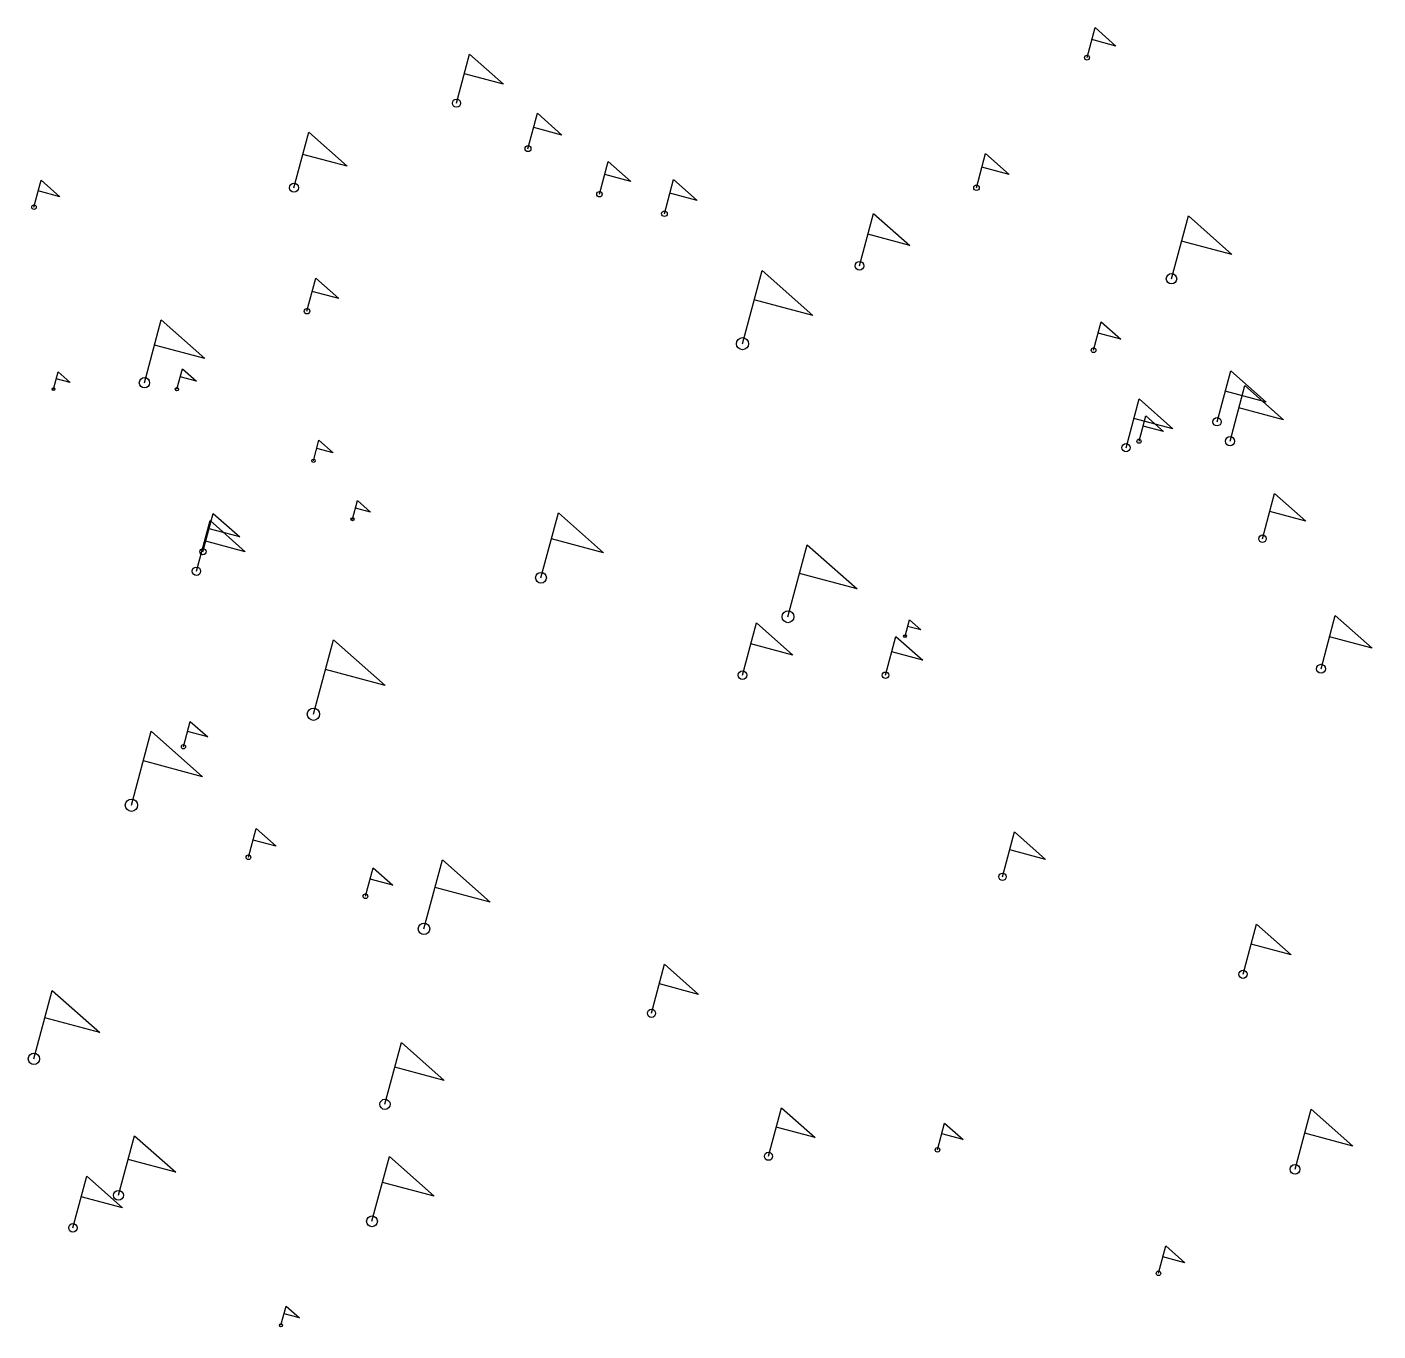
# Model space of a CAD drawing. Header units: metres. Extents: x -99 to 109, y -97 to 104.
import ezdxf

# ---------------------------------------------------------------- set-up
doc = ezdxf.new("R2010")
doc.units = ezdxf.units.M

# ---------------------------------------------------------------- blocks, each defined once
blk = doc.blocks.new('FLAG')
blk.add_lwpolyline([(0, 0), (0, 5), (4, 3), (0, 3)])
at = {"color": 2}
blk.add_circle((0, 0), 0.4, dxfattribs=at)

msp = doc.modelspace()

# ---------------------------------------------------------------- block references
at = {"rotation": -15}
for p, xscale, yscale in [((64, 99), 0.9554312380094934, 0.9554312380094934), ((-33, 92), 1.5573555993413437, 1.5573555993413437), ((-22, 85), 1.1270557467946454, 1.1270557467946454), ((-58, 79), 1.7639123517054036, 1.7639123517054036), ((47, 79), 1.086238326099084, 1.086238326099084), ((-11, 78), 1.0380358681168613, 1.0380358681168613), ((-98, 76), 0.8616214943972564, 0.8616214943972564), ((-1, 75), 1.0874329576755835, 1.0874329576755835), ((29, 67), 1.665983119301696, 1.665983119301696), ((77, 65), 2.0001461344472915, 2.0001461344472915), ((11, 55), 2.3350518774103888, 2.3350518774103888), ((-56, 60), 1.0542084796745985, 1.0542084796745985), ((-81, 49), 2.000377044402458, 2.000377044402458), ((65, 54), 0.9018164572992651, 0.9018164572992651), ((-95, 48), 0.5524348243442201, 0.5524348243442201), ((-76, 48), 0.6530812816887939, 0.6530812816887939), ((84, 43), 1.6252399111957818, 1.6252399111957818), ((86, 40), 1.7761002473156635, 1.7761002473156635), ((70, 39), 1.556824600271179, 1.556824600271179), ((72, 40), 0.8069205365716587, 0.8069205365716587), ((-55, 37), 0.6569829070164697, 0.6569829070164697), ((91, 25), 1.4369763103285094, 1.4369763103285094), ((-49, 28), 0.5935795827237726, 0.5935795827237726), ((-20, 19), 2.0684547785651928, 2.0684547785651928), ((-73, 20), 1.6120020538771695, 1.6120020538771695), ((-72, 23), 1.2205809103993162, 1.2205809103993162), ((18, 13), 2.295197088469273, 2.295197088469273), ((36, 10), 0.5250917387904355, 0.5250917387904355), ((100, 5), 1.6989052865657182, 1.6989052865657182), ((11, 4), 1.6717764172075333, 1.6717764172075333), ((-55, -2), 2.3733350726850237, 2.3733350726850237), ((33, 4), 1.233940101023252, 1.233940101023252), ((-75, -7), 0.8067312939262916, 0.8067312939262916), ((-83, -16), 2.3598293445265757, 2.3598293445265757), ((-65, -24), 0.9145828707460892, 0.9145828707460892), ((51, -27), 1.429019731287828, 1.429019731287828), ((-38, -35), 2.195158839279895, 2.195158839279895), ((-47, -30), 0.9105689325434028, 0.9105689325434028), ((88, -42), 1.5970742760670547, 1.5970742760670547), ((-3, -48), 1.5621508824272385, 1.5621508824272385), ((-98, -55), 2.1792522074174987, 2.1792522074174987), ((-44, -62), 1.9668445245346855, 1.9668445245346855), ((15, -70), 1.5428586946407965, 1.5428586946407965), ((96, -72), 1.9137787659154406, 1.9137787659154406), ((41, -69), 0.8477315922688182, 0.8477315922688182), ((-85, -76), 1.8991581654577232, 1.8991581654577232), ((-46, -80), 2.065176801502912, 2.065176801502912), ((-92, -81), 1.644802289429979, 1.644802289429979), ((75, -88), 0.8727190811486916, 0.8727190811486916), ((-60, -96), 0.6109149925057313, 0.6109149925057313)]:
    msp.add_blockref('FLAG', p, dxfattribs=dict(at, xscale=xscale, yscale=yscale))

doc.saveas('drawing.dxf')
